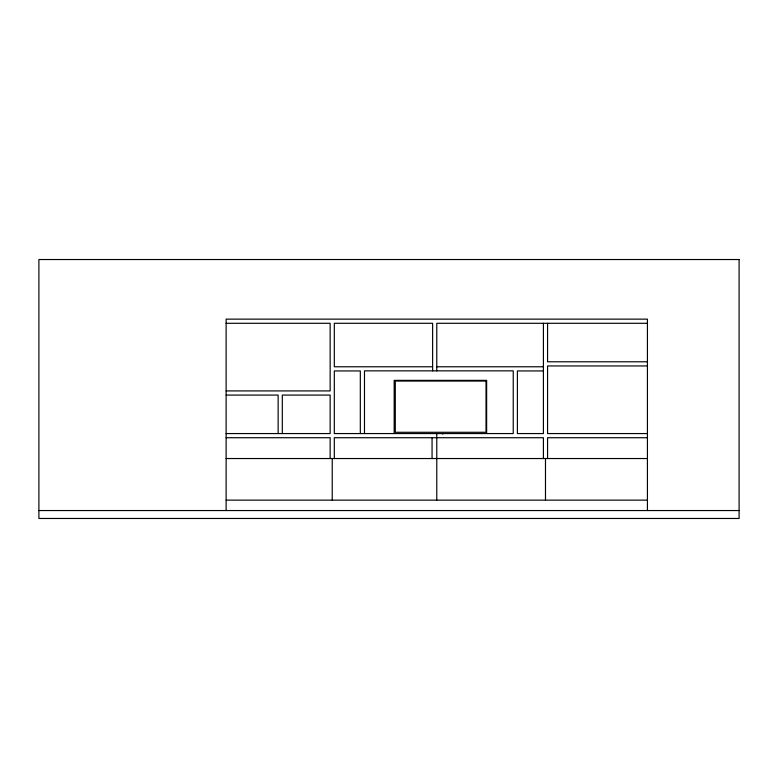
<?xml version="1.0" encoding="UTF-8"?>
<svg xmlns="http://www.w3.org/2000/svg" width="778" height="778" viewBox="0 0 778 778"><rect width="100%" height="100%" fill="white"/><g stroke="black" fill="none" stroke-linecap="round" stroke-linejoin="round"><path stroke-width="1.17" d="M442.439 433.949L443.557 433.502M226.126 323.298L330.154 323.298L330.154 390.916L226.126 390.916M647.432 323.298L436.779 323.298L436.779 370.853M647.432 361.789L547.566 361.789L547.566 323.298M647.432 365.952L547.566 365.952L547.566 433.56L647.432 433.56M432.617 366.778L334.316 366.778L334.316 323.298L432.617 323.298L432.617 370.853M436.779 366.778L543.414 366.778M543.414 370.941L517.399 370.941L517.399 433.56L543.414 433.56L543.414 323.298M226.126 395.078L278.145 395.078L278.145 433.56M226.126 433.56L330.154 433.56L330.154 395.078L282.307 395.078L282.307 433.56M226.126 437.722L330.154 437.722L330.154 458.534M647.432 437.722L547.566 437.722L547.566 458.534M226.126 458.534L647.432 458.534M226.126 500.137L647.432 500.137M38.9 510.543L739.1 510.543M647.432 510.543L647.432 319.136L226.126 319.136L226.126 510.543M545.485 458.534L545.485 500.137M543.414 458.534L543.414 437.722L334.316 437.722L334.316 458.534M486.639 433.502L486.639 380.354L394.174 380.354L394.174 433.502M436.779 433.56L436.779 500.137M432.062 437.722L432.062 458.534M364.483 433.56L364.483 370.853L513.237 370.853L513.237 433.56L334.316 433.56L334.316 370.941L360.321 370.941L360.321 433.56M332.235 458.534L332.235 500.137M739.1 259.531L38.9 259.531L38.9 518.469L739.1 518.469L739.1 259.531M486.017 381.064L395.292 381.064L395.292 432.286L486.017 432.286L486.017 381.064"/></g></svg>
